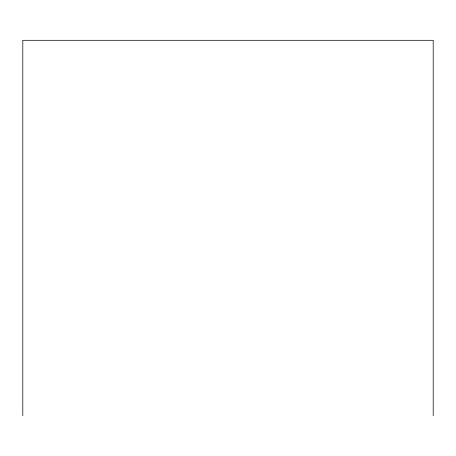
<?xml version="1.0" encoding="UTF-8"?>
<svg xmlns="http://www.w3.org/2000/svg" width="456" height="456" viewBox="0 0 456 456"><rect width="100%" height="100%" fill="white"/><g stroke="black" fill="none" stroke-linecap="round" stroke-linejoin="round"><path stroke-width="0.68" d="M433.2 415.69L433.2 40.31L22.8 40.31L22.8 415.69"/></g></svg>
